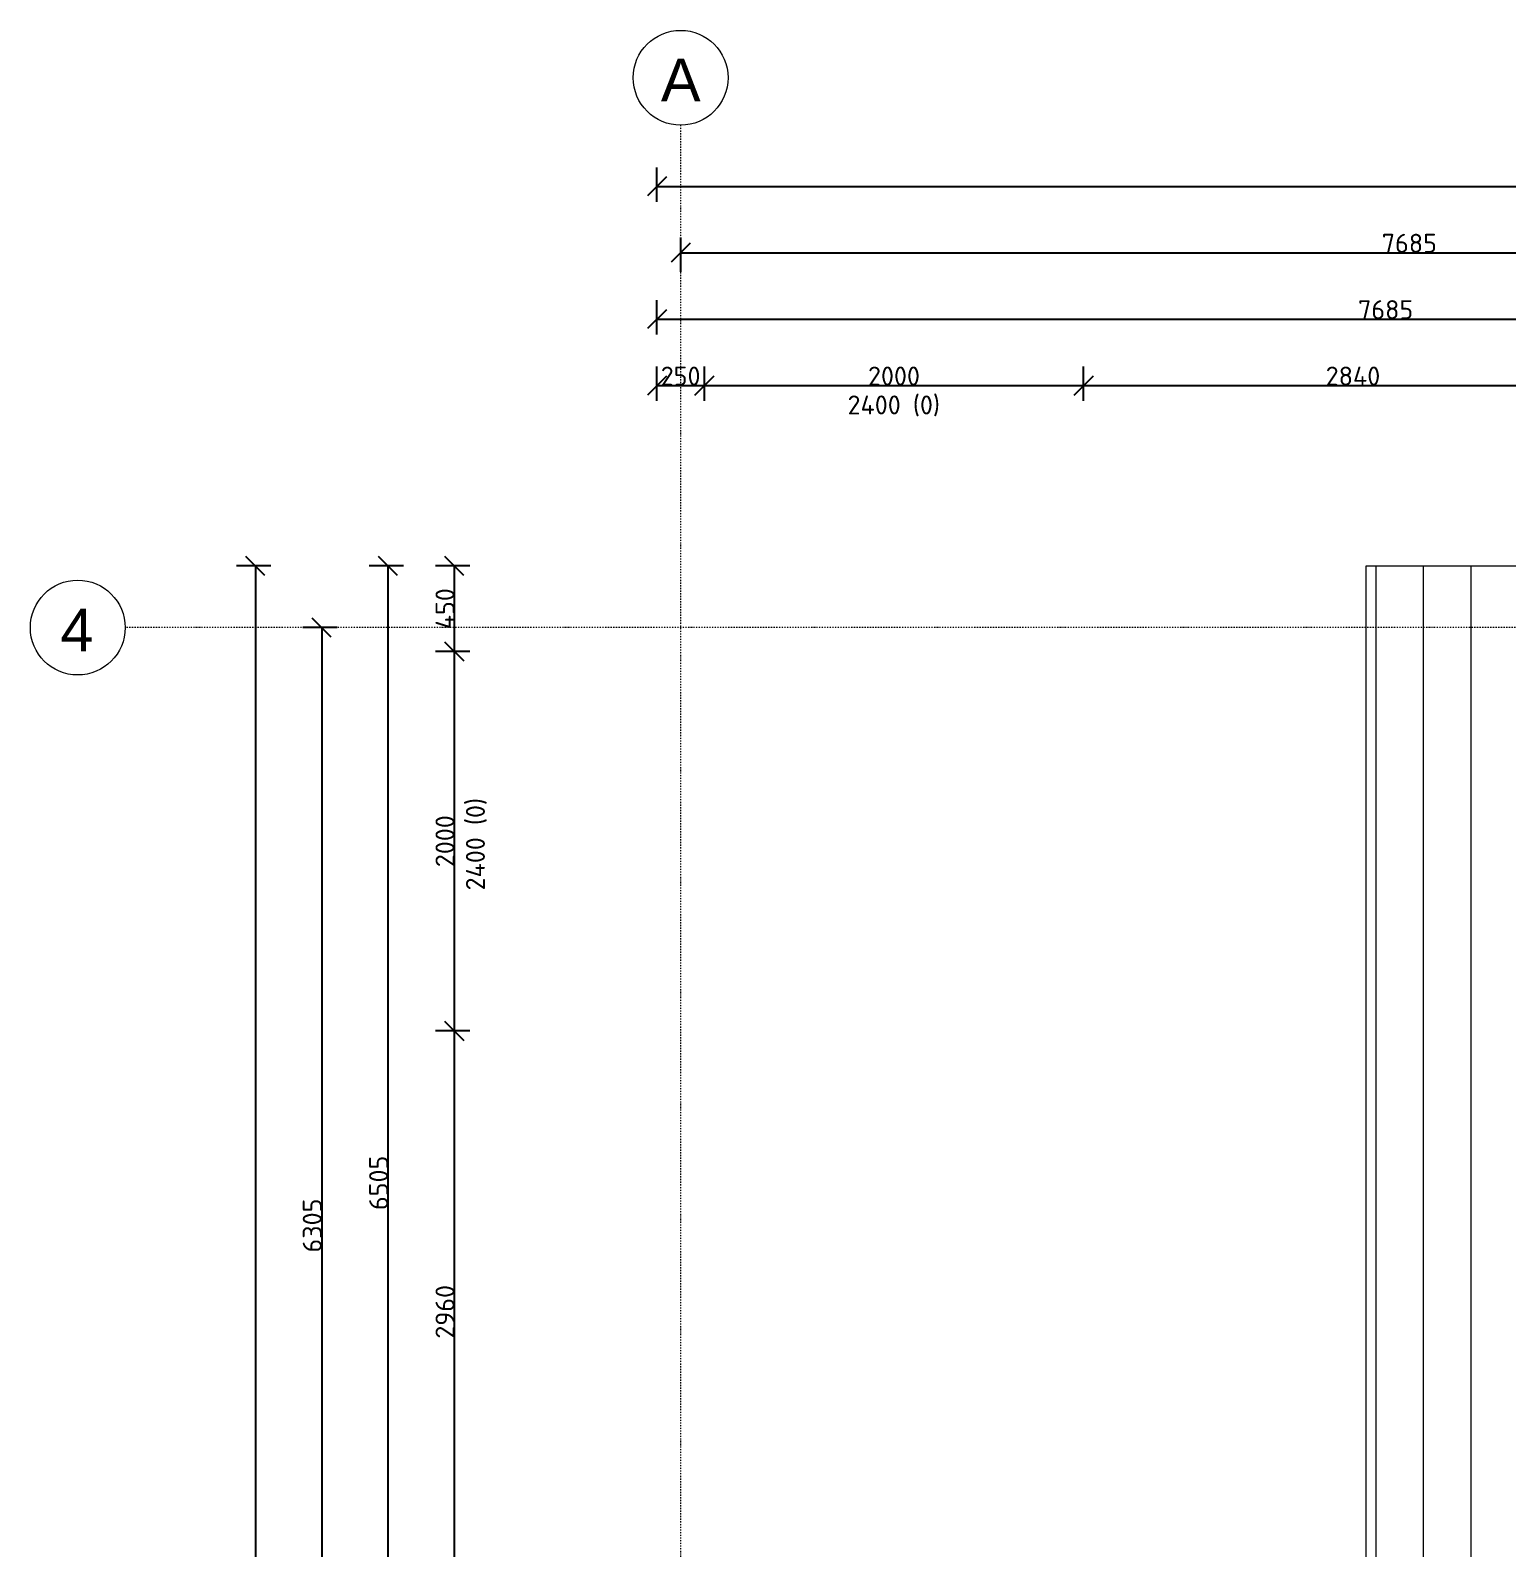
# Model space of a CAD drawing. Extents: x 43000 to 200282, y 3579 to 63943.
# Drawn here: x 43066 to 50851, y 18507 to 26506 of the extents above; entities that cross this region are included whole.
import ezdxf

# ---------------------------------------------------------------- set-up
doc = ezdxf.new("R2010")
doc.units = 0
doc.header["$MEASUREMENT"] = 0
doc.linetypes.add('Bodkovaná 1_5mm', pattern=[1.5, 0, -1.5])
doc.linetypes.add('Bodkočiarkovaná 6mm', pattern=[14, 6, -4, 0, -4])
doc.layers.get('Defpoints').update_dxf_attribs({"color": 242, "linetype": 'CONTINUOUS'})
for name, color, linetype, lineweight in [('_Room Separation_', 7, 'Bodkovaná 1_5mm', 9), ('Dimensions', 7, 'CONTINUOUS', 9), ('Floors', 7, 'CONTINUOUS', 18), ('Grids', 7, 'CONTINUOUS', 9), ('Grids-1', 7, 'Bodkočiarkovaná 6mm', 9), ('Window Tags', 7, 'CONTINUOUS', 9)]:
    doc.layers.add(name, color=color, linetype=linetype, lineweight=lineweight)
doc.layers.add('koty', color=7, linetype='CONTINUOUS')
doc.layers.add('Surface Pattern-1', color=7, linetype='CONTINUOUS', lineweight=9, true_color=0xc0c0c0)
doc.styles.add('ISOCPEUR', font='arial.ttf')
doc.styles.add('ISOCPEUR_2', font='isocpeur.ttf', dxfattribs={"height": 100})
doc.dimstyles.new('CS_Priebežná_-_2_0_mm__stavbárska_čiarka_čERVENA', dxfattribs={"dimscale": 304.8, "dimtxt": 99.598118, "dimasz": 0.328084, "dimexe": 0.328084, "dimexo": 0.0625, "dimgap": 0, "dimtad": 1, "dimdec": 0, "dimrnd": 5, "dimzin": 0, "dimdsep": 46, "dimtxsty": 'ISOCPEUR_2', "dimblk1": 'OBLIQUE', "dimblk2": 'OBLIQUE', "dimsah": 1, "dimcen": 0.09, "dimazin": 0, "dimtfac": 1, "dimtdec": 4, "dimtix": 1, "dimtmove": 0, "dimatfit": 3, "dimfxl": 0.328084, "dimfxlon": 1, "dimtvp": 1, "dimtolj": 1, "dimtzin": 0, "dimarcsym": 2})

# ---------------------------------------------------------------- blocks, each defined once
blk = doc.blocks.new('FP_2-PODLAHA 1NP')
at = {"layer": 'Surface Pattern-1'}
for p, q in [((-5500, 4777.9), (-5500, 11082.6)), ((-5250, 4777.9), (-5250, 11082.6)), ((-5000, 4777.9), (-5000, 11082.6)), ((-4750, 4777.9), (-4750, 11082.6)), ((-4500, 4777.9), (-4500, 11082.6)), ((-4250, 4777.9), (-4250, 11082.6)), ((-4000, 4728), (-4000, 11082.6)), ((-3750, 4728), (-3750, 11082.6)), ((-3500, 4728), (-3500, 11082.6)), ((-3250, 4728), (-3250, 11082.6)), ((-3000, 4728), (-3000, 11082.6)), ((-2750, 4728), (-2750, 11082.6)), ((-2500, 4728), (-2500, 11082.6)), ((-2250, 4728), (-2250, 11082.6)), ((-2000, 4777.9), (-2000, 11082.6))]:
    blk.add_line(p, q, dxfattribs=at)
blk = doc.blocks.new('Grid - 10mm-533212-PODLAHA 1NP')
at = {"layer": 'Grids'}
blk.add_circle((0, 0), 5, dxfattribs=at)
blk = doc.blocks.new('_Oblique')
at = {"layer": 'koty', "color": 0, "lineweight": -2}
blk.add_line((-0.5, -0.5), (0.5, 0.5), dxfattribs=at)
blk = doc.blocks.new('*D390')
at = {"layer": 'Defpoints', "color": 0, "transparency": 16777216}
for p in [(54055.2, 24983), (46369.8, 24883), (54055.2, 24883)]:
    blk.add_point(p, dxfattribs=at)
at = {"layer": 'Dimensions', "color": 0, "lineweight": -2, "transparency": 16777216}
for p, q in [((46369.8, 24902.1), (46369.8, 25083)), ((54055.2, 24902.1), (54055.2, 25083)), ((46369.8, 24983), (54055.2, 24983))]:
    blk.add_line(p, q, dxfattribs=at)
at = {"layer": 'Dimensions', "color": 0, "lineweight": -2, "transparency": 16777216, "xscale": 100, "yscale": 100, "zscale": 100, "rotation": 180}
blk.add_blockref('_Oblique', (46369.8, 24983), dxfattribs=at)
at = {"layer": 'Dimensions', "color": 0, "lineweight": -2, "transparency": 16777216, "xscale": 100, "yscale": 100, "zscale": 100}
blk.add_blockref('_Oblique', (54055.2, 24983), dxfattribs=at)
at = {"layer": 'Dimensions', "color": 0, "transparency": 16777216, "insert": (50212.5, 25033), "char_height": 100, "width": 340.166, "attachment_point": 5, "style": 'ISOCPEUR_2'}
blk.add_mtext('\\A1;7685', dxfattribs=at)
blk = doc.blocks.new('*D392')
at = {"layer": 'Defpoints', "color": 0, "transparency": 16777216}
for p in [(62105.2, 25683), (46369.8, 25583), (62105.2, 25583)]:
    blk.add_point(p, dxfattribs=at)
at = {"layer": 'Dimensions', "color": 0, "lineweight": -2, "transparency": 16777216}
for p, q in [((46369.8, 25602.1), (46369.8, 25783)), ((62105.2, 25602.1), (62105.2, 25783)), ((46369.8, 25683), (62105.2, 25683))]:
    blk.add_line(p, q, dxfattribs=at)
at = {"layer": 'Dimensions', "color": 0, "lineweight": -2, "transparency": 16777216, "xscale": 100, "yscale": 100, "zscale": 100, "rotation": 180}
blk.add_blockref('_Oblique', (46369.8, 25683), dxfattribs=at)
at = {"layer": 'Dimensions', "color": 0, "lineweight": -2, "transparency": 16777216, "xscale": 100, "yscale": 100, "zscale": 100}
blk.add_blockref('_Oblique', (62105.2, 25683), dxfattribs=at)
at = {"layer": 'Dimensions', "color": 0, "transparency": 16777216, "insert": (54237.5, 25733), "char_height": 100, "width": 399.925, "attachment_point": 5, "style": 'ISOCPEUR_2'}
blk.add_mtext('\\A1;15735', dxfattribs=at)
blk = doc.blocks.new('*D393')
at = {"layer": 'Defpoints', "color": 0, "transparency": 16777216}
for p in [(46494.8, 25433), (54180.2, 25433), (54180.2, 25333)]:
    blk.add_point(p, dxfattribs=at)
at = {"layer": 'Dimensions', "color": 0, "lineweight": -2, "transparency": 16777216}
for p, q in [((46494.8, 25414), (46494.8, 25233)), ((54180.2, 25414), (54180.2, 25233)), ((46494.8, 25333), (54180.2, 25333))]:
    blk.add_line(p, q, dxfattribs=at)
at = {"layer": 'Dimensions', "color": 0, "lineweight": -2, "transparency": 16777216, "xscale": 100, "yscale": 100, "zscale": 100, "rotation": 180}
blk.add_blockref('_Oblique', (46494.8, 25333), dxfattribs=at)
at = {"layer": 'Dimensions', "color": 0, "lineweight": -2, "transparency": 16777216, "xscale": 100, "yscale": 100, "zscale": 100}
blk.add_blockref('_Oblique', (54180.2, 25333), dxfattribs=at)
at = {"layer": 'Dimensions', "color": 0, "transparency": 16777216, "insert": (50337.5, 25383), "char_height": 100, "width": 340.166, "attachment_point": 5, "style": 'ISOCPEUR_2'}
blk.add_mtext('\\A1;7685', dxfattribs=at)
blk = doc.blocks.new('*D407')
at = {"layer": 'Defpoints', "color": 0, "transparency": 16777216}
for p in [(46619.8, 24633), (46369.8, 24533), (46619.8, 24533)]:
    blk.add_point(p, dxfattribs=at)
at = {"layer": 'Dimensions', "color": 0, "lineweight": -2, "transparency": 16777216}
for p, q in [((46369.8, 24552.1), (46369.8, 24733)), ((46619.8, 24552.1), (46619.8, 24733)), ((46369.8, 24633), (46619.8, 24633))]:
    blk.add_line(p, q, dxfattribs=at)
at = {"layer": 'Dimensions', "color": 0, "lineweight": -2, "transparency": 16777216, "xscale": 100, "yscale": 100, "zscale": 100, "rotation": 180}
blk.add_blockref('_Oblique', (46369.8, 24633), dxfattribs=at)
at = {"layer": 'Dimensions', "color": 0, "lineweight": -2, "transparency": 16777216, "xscale": 100, "yscale": 100, "zscale": 100}
blk.add_blockref('_Oblique', (46619.8, 24633), dxfattribs=at)
at = {"layer": 'Dimensions', "color": 0, "transparency": 16777216, "insert": (46494.8, 24683), "char_height": 100, "width": 255.124, "attachment_point": 5, "style": 'ISOCPEUR_2'}
blk.add_mtext('\\A1;250', dxfattribs=at)
blk = doc.blocks.new('*D408')
at = {"layer": 'Defpoints', "color": 0, "transparency": 16777216}
for p in [(48619.8, 24633), (46619.8, 24533), (48619.8, 24533)]:
    blk.add_point(p, dxfattribs=at)
at = {"layer": 'Dimensions', "color": 0, "lineweight": -2, "transparency": 16777216}
for p, q in [((46619.8, 24552.1), (46619.8, 24733)), ((48619.8, 24552.1), (48619.8, 24733)), ((46619.8, 24633), (48619.8, 24633))]:
    blk.add_line(p, q, dxfattribs=at)
at = {"layer": 'Dimensions', "color": 0, "lineweight": -2, "transparency": 16777216, "xscale": 100, "yscale": 100, "zscale": 100, "rotation": 180}
blk.add_blockref('_Oblique', (46619.8, 24633), dxfattribs=at)
at = {"layer": 'Dimensions', "color": 0, "lineweight": -2, "transparency": 16777216, "xscale": 100, "yscale": 100, "zscale": 100}
blk.add_blockref('_Oblique', (48619.8, 24633), dxfattribs=at)
at = {"layer": 'Dimensions', "color": 0, "transparency": 16777216, "insert": (47619.8, 24683), "char_height": 100, "width": 340.166, "attachment_point": 5, "style": 'ISOCPEUR_2'}
blk.add_mtext('\\A1;2000', dxfattribs=at)
blk = doc.blocks.new('*D409')
at = {"layer": 'Defpoints', "color": 0, "transparency": 16777216}
for p in [(51460.7, 24633), (48619.8, 24533), (51460.7, 24533)]:
    blk.add_point(p, dxfattribs=at)
at = {"layer": 'Dimensions', "color": 0, "lineweight": -2, "transparency": 16777216}
for p, q in [((48619.8, 24552.1), (48619.8, 24733)), ((51460.7, 24552.1), (51460.7, 24733)), ((48619.8, 24633), (51460.7, 24633))]:
    blk.add_line(p, q, dxfattribs=at)
at = {"layer": 'Dimensions', "color": 0, "lineweight": -2, "transparency": 16777216, "xscale": 100, "yscale": 100, "zscale": 100, "rotation": 180}
blk.add_blockref('_Oblique', (48619.8, 24633), dxfattribs=at)
at = {"layer": 'Dimensions', "color": 0, "lineweight": -2, "transparency": 16777216, "xscale": 100, "yscale": 100, "zscale": 100}
blk.add_blockref('_Oblique', (51460.7, 24633), dxfattribs=at)
at = {"layer": 'Dimensions', "color": 0, "transparency": 16777216, "insert": (50040.2, 24683), "char_height": 100, "width": 351.658, "attachment_point": 5, "style": 'ISOCPEUR_2'}
blk.add_mtext('\\A1;2840', dxfattribs=at)
blk = doc.blocks.new('*D414')
at = {"layer": 'Defpoints', "color": 0, "transparency": 16777216}
for p in [(44352.2, 23682.1), (44252.2, 10729.2), (44352.2, 10729.2)]:
    blk.add_point(p, dxfattribs=at)
at = {"layer": 'Dimensions', "color": 0, "lineweight": -2, "transparency": 16777216}
for p, q in [((44333.2, 23682.1), (44152.2, 23682.1)), ((44252.2, 23682.1), (44252.2, 10729.2)), ((44333.2, 10729.2), (44152.2, 10729.2))]:
    blk.add_line(p, q, dxfattribs=at)
at = {"layer": 'Dimensions', "color": 0, "lineweight": -2, "transparency": 16777216, "xscale": 100, "yscale": 100, "zscale": 100}
for p, rotation in [((44252.2, 23682.1), 90), ((44252.2, 10729.2), 270)]:
    blk.add_blockref('_Oblique', p, dxfattribs=dict(at, rotation=rotation))
at = {"layer": 'Dimensions', "color": 0, "transparency": 16777216, "insert": (44202.2, 17205.6), "char_height": 100, "width": 399.925, "attachment_point": 5, "rotation": 90, "style": 'ISOCPEUR_2'}
blk.add_mtext('\\A1;12955', dxfattribs=at)
blk = doc.blocks.new('*D415')
at = {"layer": 'Defpoints', "color": 0, "transparency": 16777216}
for p in [(44702.2, 23357.1), (44602.2, 17052.4), (44702.2, 17052.4)]:
    blk.add_point(p, dxfattribs=at)
at = {"layer": 'Dimensions', "color": 0, "lineweight": -2, "transparency": 16777216}
for p, q in [((44683.2, 23357.1), (44502.2, 23357.1)), ((44602.2, 23357.1), (44602.2, 17052.4)), ((44683.2, 17052.4), (44502.2, 17052.4))]:
    blk.add_line(p, q, dxfattribs=at)
at = {"layer": 'Dimensions', "color": 0, "lineweight": -2, "transparency": 16777216, "xscale": 100, "yscale": 100, "zscale": 100}
for p, rotation in [((44602.2, 23357.1), 90), ((44602.2, 17052.4), 270)]:
    blk.add_blockref('_Oblique', p, dxfattribs=dict(at, rotation=rotation))
at = {"layer": 'Dimensions', "color": 0, "transparency": 16777216, "insert": (44552.2, 20204.7), "char_height": 100, "width": 340.166, "attachment_point": 5, "rotation": 90, "style": 'ISOCPEUR_2'}
blk.add_mtext('\\A1;6305', dxfattribs=at)
blk = doc.blocks.new('*D419')
at = {"layer": 'Defpoints', "color": 0, "transparency": 16777216}
for p in [(44952.2, 23682.1), (45052.2, 23682.1), (45052.2, 17177.4)]:
    blk.add_point(p, dxfattribs=at)
at = {"layer": 'Dimensions', "color": 0, "lineweight": -2, "transparency": 16777216}
for p, q in [((45033.2, 23682.1), (44852.2, 23682.1)), ((44952.2, 17177.4), (44952.2, 23682.1)), ((45033.2, 17177.4), (44852.2, 17177.4))]:
    blk.add_line(p, q, dxfattribs=at)
at = {"layer": 'Dimensions', "color": 0, "lineweight": -2, "transparency": 16777216, "xscale": 100, "yscale": 100, "zscale": 100}
for p, rotation in [((44952.2, 23682.1), 90), ((44952.2, 17177.4), 270)]:
    blk.add_blockref('_Oblique', p, dxfattribs=dict(at, rotation=rotation))
at = {"layer": 'Dimensions', "color": 0, "transparency": 16777216, "insert": (44902.2, 20429.7), "char_height": 100, "width": 340.166, "attachment_point": 5, "rotation": 90, "style": 'ISOCPEUR_2'}
blk.add_mtext('\\A1;6505', dxfattribs=at)
blk = doc.blocks.new('*D422')
at = {"layer": 'Defpoints', "color": 0, "transparency": 16777216}
for p in [(45302.2, 21231), (45402.2, 21231), (45402.2, 18268.8)]:
    blk.add_point(p, dxfattribs=at)
at = {"layer": 'Dimensions', "color": 0, "lineweight": -2, "transparency": 16777216}
for p, q in [((45383.2, 21231), (45202.2, 21231)), ((45302.2, 18268.8), (45302.2, 21231)), ((45383.2, 18268.8), (45202.2, 18268.8))]:
    blk.add_line(p, q, dxfattribs=at)
at = {"layer": 'Dimensions', "color": 0, "lineweight": -2, "transparency": 16777216, "xscale": 100, "yscale": 100, "zscale": 100}
for p, rotation in [((45302.2, 21231), 90), ((45302.2, 18268.8), 270)]:
    blk.add_blockref('_Oblique', p, dxfattribs=dict(at, rotation=rotation))
at = {"layer": 'Dimensions', "color": 0, "transparency": 16777216, "insert": (45252.2, 19749.9), "char_height": 100, "width": 340.166, "attachment_point": 5, "rotation": 90, "style": 'ISOCPEUR_2'}
blk.add_mtext('\\A1;2960', dxfattribs=at)
blk = doc.blocks.new('*D423')
at = {"layer": 'Defpoints', "color": 0, "transparency": 16777216}
for p in [(45302.2, 23231), (45402.2, 23231), (45402.2, 21231)]:
    blk.add_point(p, dxfattribs=at)
at = {"layer": 'Dimensions', "color": 0, "lineweight": -2, "transparency": 16777216}
for p, q in [((45383.2, 23231), (45202.2, 23231)), ((45302.2, 21231), (45302.2, 23231)), ((45383.2, 21231), (45202.2, 21231))]:
    blk.add_line(p, q, dxfattribs=at)
at = {"layer": 'Dimensions', "color": 0, "lineweight": -2, "transparency": 16777216, "xscale": 100, "yscale": 100, "zscale": 100}
for p, rotation in [((45302.2, 23231), 90), ((45302.2, 21231), 270)]:
    blk.add_blockref('_Oblique', p, dxfattribs=dict(at, rotation=rotation))
at = {"layer": 'Dimensions', "color": 0, "transparency": 16777216, "insert": (45252.2, 22231), "char_height": 100, "width": 340.166, "attachment_point": 5, "rotation": 90, "style": 'ISOCPEUR_2'}
blk.add_mtext('\\A1;2000', dxfattribs=at)
blk = doc.blocks.new('*D424')
at = {"layer": 'Defpoints', "color": 0, "transparency": 16777216}
for p in [(45302.2, 23682.1), (45402.2, 23682.1), (45402.2, 23231)]:
    blk.add_point(p, dxfattribs=at)
at = {"layer": 'Dimensions', "color": 0, "lineweight": -2, "transparency": 16777216}
for p, q in [((45383.2, 23682.1), (45202.2, 23682.1)), ((45302.2, 23231), (45302.2, 23682.1)), ((45383.2, 23231), (45202.2, 23231))]:
    blk.add_line(p, q, dxfattribs=at)
at = {"layer": 'Dimensions', "color": 0, "lineweight": -2, "transparency": 16777216, "xscale": 100, "yscale": 100, "zscale": 100}
for p, rotation in [((45302.2, 23682.1), 90), ((45302.2, 23231), 270)]:
    blk.add_blockref('_Oblique', p, dxfattribs=dict(at, rotation=rotation))
at = {"layer": 'Dimensions', "color": 0, "transparency": 16777216, "insert": (45252.2, 23456.5), "char_height": 100, "width": 266.616, "attachment_point": 5, "rotation": 90, "style": 'ISOCPEUR_2'}
blk.add_mtext('\\A1;450', dxfattribs=at)

msp = doc.modelspace()

# ---------------------------------------------------------------- linework, layer by layer
at = {"layer": '_Room Separation_'}
for p, q in [((50110.2, 23682.1), (53855.2, 23682.1)), ((50110.2, 17830.2), (50110.2, 23627.3))]:
    msp.add_line(p, q, dxfattribs=at)
at = {"layer": 'Floors'}
for p, q in [((50110.2, 23682.1), (53855.2, 23682.1)), ((50110.2, 17830.2), (50110.2, 23682.1))]:
    msp.add_line(p, q, dxfattribs=at)
at = {"layer": 'Grids-1'}
for p, q in [((46494.8, 26005.6), (46494.8, 8226.1)), ((65744.3, 23357.1), (43565.6, 23357.1))]:
    msp.add_line(p, q, dxfattribs=at)

# ---------------------------------------------------------------- block references
at = {"layer": 'Floors'}
msp.add_blockref('FP_2-PODLAHA 1NP', (55662.6, 12599.5), dxfattribs=at)
at = {"layer": 'Grids', "xscale": 49.99999999999998, "yscale": 49.99999999999998, "zscale": 49.99999999999998}
for p, rotation in [((46494.8, 26255.6), 180), ((43315.6, 23357.1), 89.99999999999993)]:
    msp.add_blockref('Grid - 10mm-533212-PODLAHA 1NP', p, dxfattribs=dict(at, rotation=rotation))

# ---------------------------------------------------------------- texts
at = {"layer": 'Grids', "char_height": 225, "attachment_point": 1, "style": 'ISOCPEUR'}
for s, insert, width in [('A', (46390.6, 26356.2), 248.523), ('4', (43224.2, 23456.3), 220.464)]:
    msp.add_mtext(s, dxfattribs=dict(at, insert=insert, width=width))
at = {"layer": 'Window Tags', "insert": (47375.1, 24580.7), "char_height": 100, "width": 625.316, "attachment_point": 1, "style": 'ISOCPEUR_2'}
msp.add_mtext('2400 (0)', dxfattribs=at)
at = {"layer": 'Window Tags', "insert": (45362.7, 21971.5), "char_height": 100, "width": 625.316, "attachment_point": 1, "rotation": 90, "style": 'ISOCPEUR_2'}
msp.add_mtext('2400 (0)', dxfattribs=at)

# ---------------------------------------------------------------- dimensions: what is measured, and where the dimension line sits
at = {"layer": 'Dimensions'}
for base, p1, p2, override, picture, middle in [((62105.2, 25683), (46369.8, 25583), (62105.2, 25583), {"dimpost": '<>', "dimfxl": 15735.452087}, '*D392', (54237.5, 25733)), ((54180.2, 25333), (46494.8, 25433), (54180.2, 25433), {"dimpost": '<>', "dimfxl": 7685.439042}, '*D393', (50337.5, 25383)), ((54055.2, 24983), (46369.8, 24883), (54055.2, 24883), {"dimpost": '<>', "dimfxl": 7685.439042}, '*D390', (50212.5, 25033)), ((46619.8, 24633), (46369.8, 24533), (46619.8, 24533), {"dimpost": '<>', "dimfxl": 250}, '*D407', (46494.8, 24683)), ((48619.8, 24633), (46619.8, 24533), (48619.8, 24533), {"dimpost": '<>', "dimfxl": 2000}, '*D408', (47619.8, 24683)), ((51460.7, 24633), (48619.8, 24533), (51460.7, 24533), {"dimpost": '<>', "dimfxl": 2840.896392}, '*D409', (50040.2, 24683))]:
    dim = msp.add_linear_dim(base=base, p1=p1, p2=p2, dimstyle='CS_Priebežná_-_2_0_mm__stavbárska_čiarka_čERVENA', override=override, dxfattribs=at)
    dim.commit()
    dim.dimension.update_dxf_attribs({"geometry": picture, "text_midpoint": middle})
for base, p1, p2, override, picture, middle in [((44252.2, 10729.2), (44352.2, 23682.1), (44352.2, 10729.2), {"dimpost": '<>', "dimfxl": 12952.881826}, '*D414', (44202.2, 17205.6)), ((44952.2, 23682.1), (45052.2, 17177.4), (45052.2, 23682.1), {"dimpost": '<>', "dimfxl": 6504.649315}, '*D419', (44902.2, 20429.7)), ((45302.2, 23682.1), (45402.2, 23231), (45402.2, 23682.1), {"dimpost": '<>', "dimfxl": 451.029752}, '*D424', (45252.2, 23456.5)), ((44602.2, 17052.4), (44702.2, 23357.1), (44702.2, 17052.4), {"dimpost": '<>', "dimfxl": 6304.649315}, '*D415', (44552.2, 20204.7)), ((45302.2, 23231), (45402.2, 21231), (45402.2, 23231), {"dimpost": '<>', "dimfxl": 2000}, '*D423', (45252.2, 22231)), ((45302.2, 21231), (45402.2, 18268.8), (45402.2, 21231), {"dimpost": '<>', "dimfxl": 2962.180797}, '*D422', (45252.2, 19749.9))]:
    dim = msp.add_linear_dim(base=base, p1=p1, p2=p2, angle=90, dimstyle='CS_Priebežná_-_2_0_mm__stavbárska_čiarka_čERVENA', override=override, dxfattribs=at)
    dim.commit()
    dim.dimension.update_dxf_attribs({"geometry": picture, "text_midpoint": middle})

doc.saveas('drawing.dxf')
